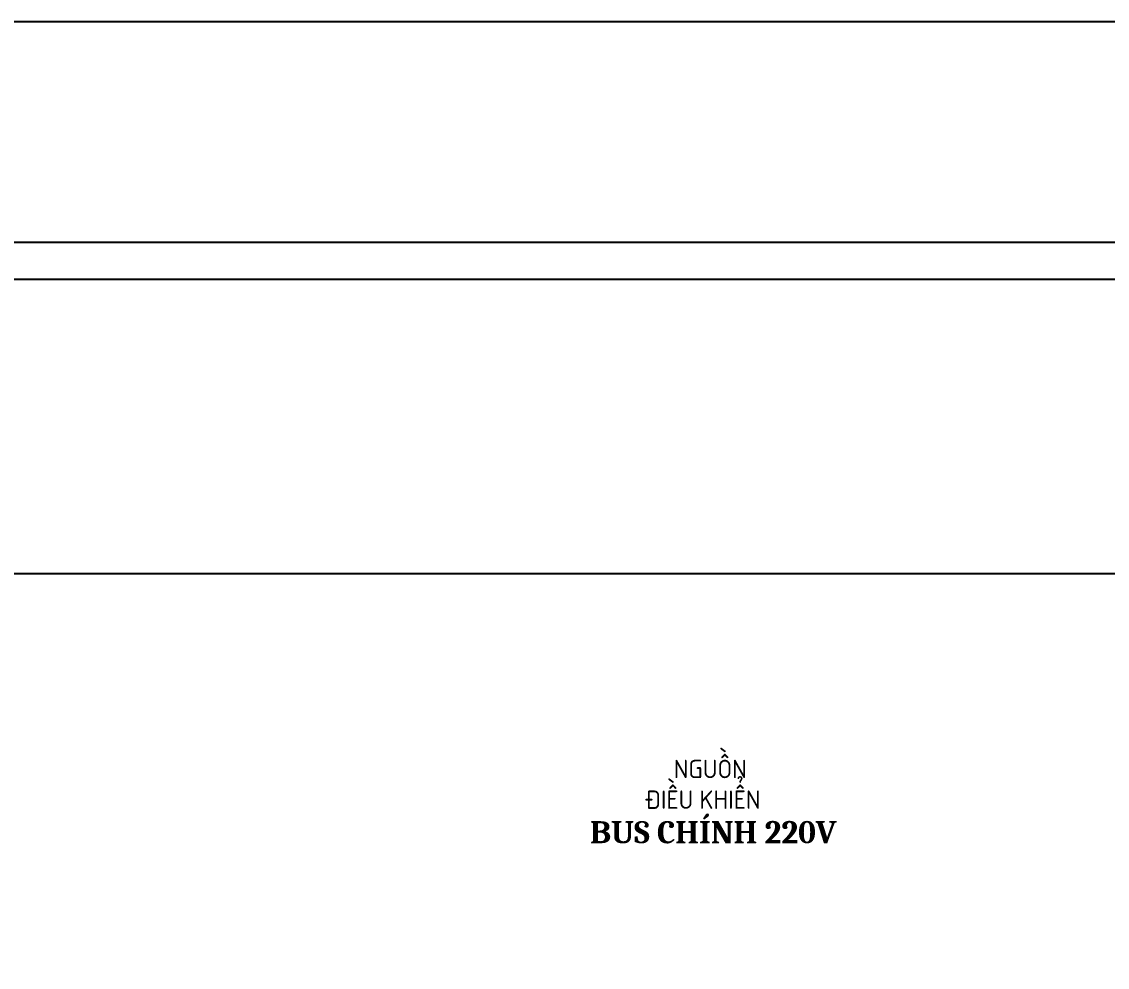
# Model space of a CAD drawing. Extents: x 223136 to 348136, y -32544 to -4064.
# Drawn here: x 292961.9 to 293109.4, y -8592.5 to -8464.1 of the extents above; entities that cross this region are included whole.
import ezdxf

# ---------------------------------------------------------------- set-up
doc = ezdxf.new("R2010")
doc.units = 0
doc.header["$LTSCALE"] = 20
doc.header["$MEASUREMENT"] = 0
doc.layers.add('WirringDuct', color=130, linetype='Continuous')

msp = doc.modelspace()

# ---------------------------------------------------------------- linework, layer by layer
at = {"color": 242, "true_color": 0xcd2027}
for points in [[(292814.278, -9264.076), (293414.278, -9264.076), (293414.278, -8464.076), (292814.278, -8464.076)], [(292844.278, -9234.076), (293384.278, -9234.076), (293384.278, -8494.076), (292844.278, -8494.076)]]:
    msp.add_lwpolyline(points, close=True, dxfattribs=at)
at = {"layer": 'WirringDuct'}
for points in [[(292849.278, -8724.276), (293379.278, -8724.276), (293379.278, -8499.076), (292849.278, -8499.076)], [(292889.278, -8684.276), (293339.278, -8684.276), (293339.278, -8539.076), (292889.278, -8539.076)]]:
    msp.add_lwpolyline(points, close=True, dxfattribs=at)

# ---------------------------------------------------------------- texts
at = {"linetype": 'ByBlock', "insert": (293038.704, -8564.354), "char_height": 4, "attachment_point": 1}
msp.add_mtext_dynamic_manual_height_columns('\\pi11.78814;{\\fCambria|b0|i0|c0|p18;\\H0.625x;NGUỒN\\P\\pi7.91866;ĐIỀU KHIỂN\\H1.6x;\\P\\pi0.4206;\\fCambria|b1|i0|c0|p18;\\H0.75x;BUS CHÍNH 220V}', width=35.29966, gutter_width=1, heights=[17.488], dxfattribs=at)

doc.saveas('drawing.dxf')
